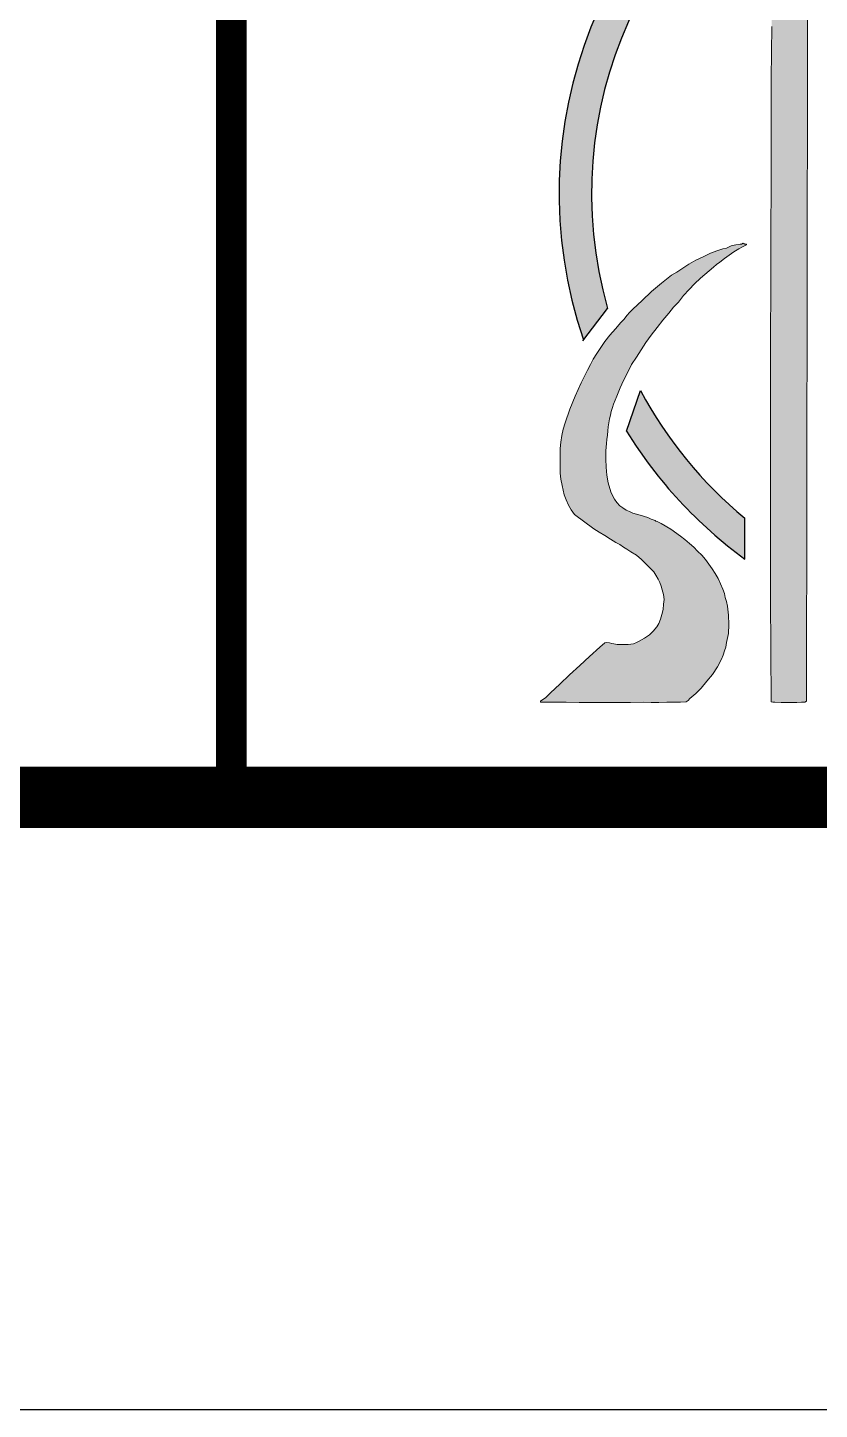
# Model space of a CAD drawing. Extents: x 24843 to 27502, y -10108 to -7552.
# Drawn here: x 27273.93 to 27286.86, y -9363.38 to -9340.81 of the extents above; entities that cross this region are included whole.
import ezdxf

# ---------------------------------------------------------------- set-up
doc = ezdxf.new("R2010")
doc.units = 0
doc.layers.get('0').update_dxf_attribs({"linetype": 'CONTINUOUS'})

msp = doc.modelspace()

# ---------------------------------------------------------------- hatches: boundary and pattern name
h = msp.add_hatch(color=1)
h.paths.add_polyline_path([(27294.898, -9348.321), (27295.324, -9348.643, 1.781679), (27283.007, -9345.907), (27283.402, -9345.392, -1.737502)])
h.paths.add_polyline_path([(27283.943, -9346.736), (27283.712, -9347.4, 0.097177), (27285.646, -9349.488), (27285.646, -9348.818, -0.098964)])
for points in [[(27286.675, -9337.904), (27286.675, -9337.842), (27286.675, -9337.779), (27286.675, -9337.717), (27286.675, -9337.66), (27286.668, -9337.633), (27286.647, -9337.612), (27286.584, -9337.654), (27286.508, -9337.696), (27286.432, -9337.744), (27286.348, -9337.793), (27286.272, -9337.849), (27286.196, -9337.891), (27286.196, -9337.896), (27286.179, -9337.902), (27286.168, -9337.911), (27286.133, -9337.932), (27286.105, -9337.953), (27286.09, -9337.974), (27286.084, -9338.245), (27286.084, -9339.093), (27286.084, -9339.941), (27286.084, -9340.789), (27286.077, -9341.637), (27286.077, -9342.486), (27286.077, -9343.334), (27286.07, -9344.183), (27286.07, -9345.031), (27286.064, -9345.879), (27286.064, -9346.727), (27286.064, -9347.576), (27286.064, -9348.424), (27286.064, -9349.272), (27286.064, -9350.12), (27286.07, -9350.969), (27286.077, -9351.818), (27286.105, -9351.824), (27286.133, -9351.824), (27286.237, -9351.831), (27286.41, -9351.831), (27286.494, -9351.831), (27286.571, -9351.824), (27286.626, -9351.824), (27286.655, -9351.81)], [(27285.208, -9349.807), (27285.159, -9349.724), (27285.111, -9349.648), (27285.055, -9349.571), (27285, -9349.495), (27284.943, -9349.425), (27284.874, -9349.356), (27284.811, -9349.293), (27284.741, -9349.231), (27284.665, -9349.168), (27284.596, -9349.112), (27284.436, -9349.001), (27284.276, -9348.904), (27284.213, -9348.876), (27284.193, -9348.869), (27284.179, -9348.855), (27284.116, -9348.834), (27284.061, -9348.807), (27283.936, -9348.771), (27283.817, -9348.737), (27283.761, -9348.709), (27283.707, -9348.687), (27283.651, -9348.653), (27283.602, -9348.618), (27283.554, -9348.563), (27283.518, -9348.508), (27283.484, -9348.451), (27283.455, -9348.389), (27283.415, -9348.243), (27283.393, -9348.118), (27283.379, -9347.986), (27283.373, -9347.854), (27283.373, -9347.722), (27283.379, -9347.659), (27283.386, -9347.597), (27283.393, -9347.534), (27283.399, -9347.464), (27283.408, -9347.395), (27283.415, -9347.325), (27283.421, -9347.262), (27283.434, -9347.194), (27283.449, -9347.138), (27283.462, -9347.075), (27283.484, -9347.012), (27283.497, -9346.957), (27283.554, -9346.825), (27283.609, -9346.692), (27283.664, -9346.568), (27283.734, -9346.435), (27283.796, -9346.311), (27283.873, -9346.191), (27283.95, -9346.067), (27284.026, -9345.949), (27284.116, -9345.83), (27284.213, -9345.705), (27284.304, -9345.587), (27284.402, -9345.469), (27284.478, -9345.371), (27284.562, -9345.288), (27284.644, -9345.183), (27284.735, -9345.086), (27284.825, -9344.989), (27284.923, -9344.899), (27285.131, -9344.718), (27285.18, -9344.676), (27285.236, -9344.635), (27285.313, -9344.579), (27285.389, -9344.523), (27285.465, -9344.468), (27285.549, -9344.419), (27285.605, -9344.384), (27285.674, -9344.356), (27285.674, -9344.343), (27285.646, -9344.343), (27285.618, -9344.329), (27285.591, -9344.343), (27285.57, -9344.343), (27285.499, -9344.356), (27285.423, -9344.371), (27285.347, -9344.406), (27285.284, -9344.419), (27285.187, -9344.453), (27285.083, -9344.489), (27284.964, -9344.55), (27284.846, -9344.607), (27284.728, -9344.669), (27284.617, -9344.746), (27284.534, -9344.802), (27284.449, -9344.849), (27284.283, -9344.982), (27284.123, -9345.114), (27283.97, -9345.261), (27283.817, -9345.406), (27283.769, -9345.455), (27283.72, -9345.51), (27283.672, -9345.566), (27283.622, -9345.622), (27283.532, -9345.726), (27283.442, -9345.83), (27283.358, -9345.934), (27283.282, -9346.046), (27283.226, -9346.129), (27283.17, -9346.22), (27283.122, -9346.311), (27283.073, -9346.401), (27282.969, -9346.609), (27282.871, -9346.825), (27282.788, -9347.04), (27282.711, -9347.262), (27282.677, -9347.367), (27282.657, -9347.471), (27282.641, -9347.576), (27282.628, -9347.68), (27282.628, -9347.777), (27282.628, -9347.875), (27282.628, -9347.979), (27282.628, -9348.083), (27282.641, -9348.181), (27282.663, -9348.285), (27282.677, -9348.361), (27282.691, -9348.438), (27282.726, -9348.521), (27282.767, -9348.605), (27282.809, -9348.681), (27282.864, -9348.757), (27283.179, -9348.994), (27283.268, -9349.049), (27283.358, -9349.105), (27283.449, -9349.162), (27283.539, -9349.216), (27283.602, -9349.251), (27283.664, -9349.293), (27283.72, -9349.328), (27283.783, -9349.369), (27283.873, -9349.425), (27283.956, -9349.495), (27284.033, -9349.571), (27284.109, -9349.648), (27284.158, -9349.697), (27284.193, -9349.752), (27284.227, -9349.815), (27284.255, -9349.87), (27284.276, -9349.933), (27284.297, -9349.989), (27284.318, -9350.065), (27284.326, -9350.149), (27284.318, -9350.225), (27284.311, -9350.309), (27284.29, -9350.391), (27284.269, -9350.469), (27284.242, -9350.538), (27284.206, -9350.593), (27284.15, -9350.663), (27284.088, -9350.725), (27284.006, -9350.781), (27283.921, -9350.83), (27283.873, -9350.85), (27283.824, -9350.871), (27283.783, -9350.878), (27283.741, -9350.884), (27283.678, -9350.884), (27283.615, -9350.884), (27283.56, -9350.884), (27283.505, -9350.871), (27283.47, -9350.865), (27283.434, -9350.857), (27283.393, -9350.85), (27283.358, -9350.857), (27283.276, -9350.927), (27283.108, -9351.08), (27282.949, -9351.226), (27282.782, -9351.379), (27282.622, -9351.532), (27282.544, -9351.601), (27282.468, -9351.671), (27282.392, -9351.747), (27282.308, -9351.81), (27282.308, -9351.824), (27282.517, -9351.824), (27282.726, -9351.824), (27282.94, -9351.831), (27283.15, -9351.831), (27283.358, -9351.831), (27283.567, -9351.831), (27283.775, -9351.831), (27283.984, -9351.824), (27284.116, -9351.831), (27284.242, -9351.831), (27284.373, -9351.824), (27284.505, -9351.824), (27284.596, -9351.824), (27284.687, -9351.818), (27284.722, -9351.797), (27284.749, -9351.768), (27284.846, -9351.685), (27284.93, -9351.595), (27285.027, -9351.483), (27285.118, -9351.372), (27285.2, -9351.246), (27285.263, -9351.122), (27285.292, -9351.06), (27285.313, -9350.989), (27285.333, -9350.927), (27285.347, -9350.85), (27285.376, -9350.705), (27285.382, -9350.558), (27285.376, -9350.406), (27285.36, -9350.259), (27285.347, -9350.183), (27285.326, -9350.113), (27285.313, -9350.051), (27285.284, -9349.981), (27285.25, -9349.891)]]:
    msp.add_hatch(color=0).paths.add_polyline_path(points)

# ---------------------------------------------------------------- linework, layer by layer
for p, q in [((27277.257, -9327.38), (27277.257, -9353.38)), ((27277.257, -9353.38), (27207.257, -9353.38)), ((27277.257, -9353.38), (27207.257, -9353.38))]:
    msp.add_line(p, q)
at = {"color": 1}
for p, q in [((27282.997, -9345.921), (27283.402, -9345.392)), ((27283.712, -9347.4), (27283.943, -9346.736)), ((27285.646, -9349.488), (27285.646, -9348.818))]:
    msp.add_line(p, q, dxfattribs=at)
msp.add_lwpolyline([(26626.257, -9363.38), (27467.257, -9363.38), (27467.257, -8769.38), (26626.257, -8769.38)], close=True)
at = {"const_width": 1}
msp.add_lwpolyline([(26651.257, -9353.38), (27457.257, -9353.38), (27457.257, -8779.38), (26651.257, -8779.38)], close=True, dxfattribs=at)
at = {"const_width": 0.5}
for points in [[(27277.257, -9353.38), (27277.257, -9261.38), (27457.257, -9261.38)], [(27277.257, -9353.38), (27457.257, -9353.38)], [(27277.257, -9353.38), (27457.257, -9353.38)]]:
    msp.add_lwpolyline(points, dxfattribs=at)
at = {"color": 0, "lineweight": 0}
msp.add_lwpolyline([(27286.675, -9337.904), (27286.655, -9351.81), (27286.626, -9351.824), (27286.571, -9351.824), (27286.494, -9351.831), (27286.41, -9351.831), (27286.237, -9351.831), (27286.133, -9351.824), (27286.105, -9351.824), (27286.077, -9351.818), (27286.07, -9350.969), (27286.064, -9350.12), (27286.064, -9349.272), (27286.064, -9348.424), (27286.064, -9347.576), (27286.064, -9346.727), (27286.064, -9345.879), (27286.07, -9345.031), (27286.07, -9344.183), (27286.077, -9343.334), (27286.077, -9342.486), (27286.077, -9341.637), (27286.084, -9340.789)], dxfattribs=at)
msp.add_lwpolyline([(27285.618, -9344.329), (27285.646, -9344.343), (27285.674, -9344.343), (27285.674, -9344.356), (27285.605, -9344.384), (27285.549, -9344.419), (27285.465, -9344.468), (27285.389, -9344.523), (27285.313, -9344.579), (27285.236, -9344.635), (27285.18, -9344.676), (27285.131, -9344.718), (27284.923, -9344.899), (27284.825, -9344.989), (27284.735, -9345.086), (27284.644, -9345.183), (27284.562, -9345.288), (27284.478, -9345.371), (27284.402, -9345.469), (27284.304, -9345.587), (27284.213, -9345.705), (27284.116, -9345.83), (27284.026, -9345.949), (27283.95, -9346.067), (27283.873, -9346.191), (27283.796, -9346.311), (27283.734, -9346.435), (27283.664, -9346.568), (27283.609, -9346.692), (27283.554, -9346.825), (27283.497, -9346.957), (27283.484, -9347.012), (27283.462, -9347.075), (27283.449, -9347.138), (27283.434, -9347.194), (27283.421, -9347.262), (27283.415, -9347.325), (27283.408, -9347.395), (27283.399, -9347.464), (27283.393, -9347.534), (27283.386, -9347.597), (27283.379, -9347.659), (27283.373, -9347.722), (27283.373, -9347.854), (27283.379, -9347.986), (27283.393, -9348.118), (27283.415, -9348.243), (27283.455, -9348.389), (27283.484, -9348.451), (27283.518, -9348.508), (27283.554, -9348.563), (27283.602, -9348.618), (27283.651, -9348.653), (27283.707, -9348.687), (27283.761, -9348.709), (27283.817, -9348.737), (27283.936, -9348.771), (27284.061, -9348.807), (27284.116, -9348.834), (27284.179, -9348.855), (27284.193, -9348.869), (27284.213, -9348.876), (27284.276, -9348.904), (27284.436, -9349.001), (27284.596, -9349.112), (27284.665, -9349.168), (27284.741, -9349.231), (27284.811, -9349.293), (27284.874, -9349.356), (27284.943, -9349.425), (27285, -9349.495), (27285.055, -9349.571), (27285.111, -9349.648), (27285.159, -9349.724), (27285.208, -9349.807), (27285.25, -9349.891), (27285.284, -9349.981), (27285.313, -9350.051), (27285.326, -9350.113), (27285.347, -9350.183), (27285.36, -9350.259), (27285.376, -9350.406), (27285.382, -9350.558), (27285.376, -9350.705), (27285.347, -9350.85), (27285.333, -9350.927), (27285.313, -9350.989), (27285.292, -9351.06), (27285.263, -9351.122), (27285.2, -9351.246), (27285.118, -9351.372), (27285.027, -9351.483), (27284.93, -9351.595), (27284.846, -9351.685), (27284.749, -9351.768), (27284.722, -9351.797), (27284.687, -9351.818), (27284.596, -9351.824), (27284.505, -9351.824), (27284.373, -9351.824), (27284.242, -9351.831), (27284.116, -9351.831), (27283.984, -9351.824), (27283.775, -9351.831), (27283.567, -9351.831), (27283.358, -9351.831), (27283.15, -9351.831), (27282.94, -9351.831), (27282.726, -9351.824), (27282.517, -9351.824), (27282.308, -9351.824), (27282.308, -9351.81), (27282.392, -9351.747), (27282.468, -9351.671), (27282.544, -9351.601), (27282.622, -9351.532), (27282.782, -9351.379), (27282.949, -9351.226), (27283.108, -9351.08), (27283.276, -9350.927), (27283.358, -9350.857), (27283.393, -9350.85), (27283.434, -9350.857), (27283.47, -9350.865), (27283.505, -9350.871), (27283.56, -9350.884), (27283.615, -9350.884), (27283.678, -9350.884), (27283.741, -9350.884), (27283.783, -9350.878), (27283.824, -9350.871), (27283.873, -9350.85), (27283.921, -9350.83), (27284.006, -9350.781), (27284.088, -9350.725), (27284.15, -9350.663), (27284.206, -9350.593), (27284.242, -9350.538), (27284.269, -9350.469), (27284.29, -9350.391), (27284.311, -9350.309), (27284.318, -9350.225), (27284.326, -9350.149), (27284.318, -9350.065), (27284.297, -9349.989), (27284.276, -9349.933), (27284.255, -9349.87), (27284.227, -9349.815), (27284.193, -9349.752), (27284.158, -9349.697), (27284.109, -9349.648), (27284.033, -9349.571), (27283.956, -9349.495), (27283.873, -9349.425), (27283.783, -9349.369), (27283.72, -9349.328), (27283.664, -9349.293), (27283.602, -9349.251), (27283.539, -9349.216), (27283.449, -9349.162), (27283.358, -9349.105), (27283.268, -9349.049), (27283.179, -9348.994), (27282.864, -9348.757), (27282.809, -9348.681), (27282.767, -9348.605), (27282.726, -9348.521), (27282.691, -9348.438), (27282.677, -9348.361), (27282.663, -9348.285), (27282.641, -9348.181), (27282.628, -9348.083), (27282.628, -9347.979), (27282.628, -9347.875), (27282.628, -9347.777), (27282.628, -9347.68), (27282.641, -9347.576), (27282.657, -9347.471), (27282.677, -9347.367), (27282.711, -9347.262), (27282.788, -9347.04), (27282.871, -9346.825), (27282.969, -9346.609), (27283.073, -9346.401), (27283.122, -9346.311), (27283.17, -9346.22), (27283.226, -9346.129), (27283.282, -9346.046), (27283.358, -9345.934), (27283.442, -9345.83), (27283.532, -9345.726), (27283.622, -9345.622), (27283.672, -9345.566), (27283.72, -9345.51), (27283.769, -9345.455), (27283.817, -9345.406), (27283.97, -9345.261), (27284.123, -9345.114), (27284.283, -9344.982), (27284.449, -9344.849), (27284.534, -9344.802), (27284.617, -9344.746), (27284.728, -9344.669), (27284.846, -9344.607), (27284.964, -9344.55), (27285.083, -9344.489), (27285.187, -9344.453), (27285.284, -9344.419), (27285.347, -9344.406), (27285.423, -9344.371), (27285.499, -9344.356), (27285.57, -9344.343), (27285.591, -9344.343), (27285.618, -9344.329)], close=True, dxfattribs=at)
at = {"color": 1}
for radius, start, end in [(7.39, 316.0861, 198.8697), (6.86, 315.548, 195.8597), (6.86, 207.9889, 230.5962), (7.39, 211.6948, 233.8963)]:
    msp.add_arc((27290.001, -9343.517), radius, start, end, dxfattribs=at)

doc.saveas('drawing.dxf')
